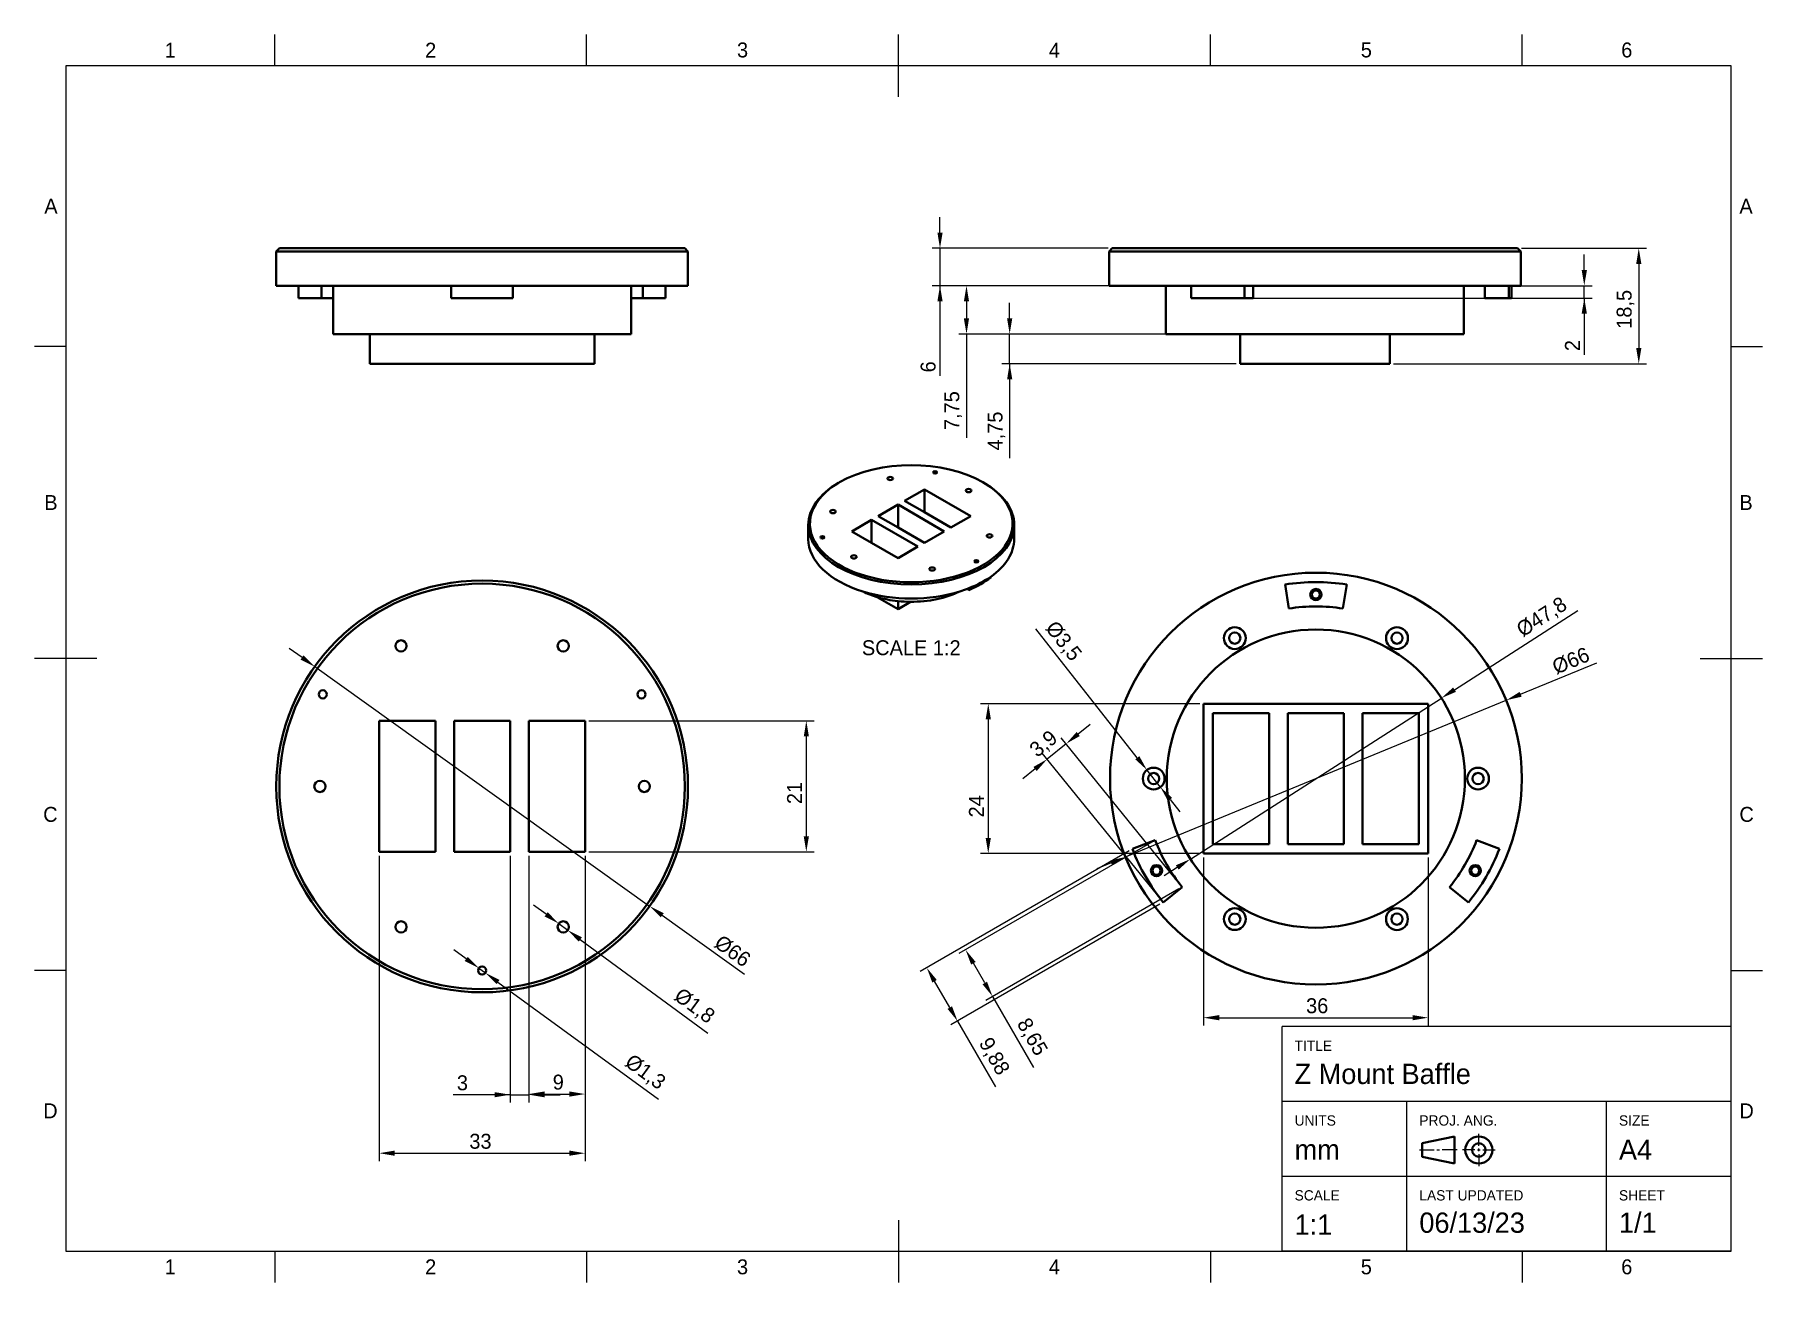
# Model space of a CAD drawing. Header units: millimetres. Extents: x 15 to 292, y 5 to 205.
import ezdxf

# ---------------------------------------------------------------- set-up
doc = ezdxf.new("R2010")
doc.units = ezdxf.units.MM
for name, color, linetype in [('Annotations', 7, 'Continuous'), ('Border', 7, 'Continuous'), ('Geometries', 7, 'Continuous')]:
    doc.layers.add(name, color=color, linetype=linetype)
doc.styles.add('Shapr0', font='txt', dxfattribs={"height": 2.3925})
doc.styles.add('Shapr1', font='txt', dxfattribs={"height": 2.3925})
doc.styles.add('Shapr10', font='txt', dxfattribs={"height": 4.785})
doc.styles.add('Shapr11', font='txt', dxfattribs={"height": 2.3925})
doc.styles.add('Shapr8', font='txt', dxfattribs={"height": 2.3925})
doc.styles.add('Shapr9', font='txt', dxfattribs={"height": 2.3925})
doc.dimstyles.new('ISO-25', dxfattribs={"dimtxt": 2.5, "dimasz": 2.5, "dimexe": 1.25, "dimexo": 0.625, "dimtad": 1, "dimtxsty": 'Standard', "dimcen": 2.5, "dimadec": 0, "dimazin": 0, "dimtfac": 1, "dimtmove": 0, "dimatfit": 3, "dimfxl": 1, "dimarcsym": 0})

# ---------------------------------------------------------------- blocks, each defined once
blk = doc.blocks.new('*D2')
at = {"layer": 'Annotations', "color": 0, "linetype": 'Continuous', "lineweight": 15}
for p, q in [((171.32, 159.5), (171.32, 162)), ((207.62, 157), (170.07, 157)), ((171.32, 152.25), (171.32, 157)), ((207.62, 152.25), (170.07, 152.25)), ((171.32, 152.25), (171.32, 137.12)), ((171.32, 149.75), (171.32, 147.25))]:
    blk.add_line(p, q, dxfattribs=at)
at = {"layer": 'Annotations', "color": 0}
for points in [[(170.91, 159.5), (171.74, 159.5), (171.32, 157)], [(171.74, 149.75), (170.91, 149.75), (171.32, 152.25)]]:
    blk.add_solid(points, dxfattribs=at)
at = {"layer": 'Defpoints', "color": 0}
for p in [(171.32, 157), (208.25, 157), (208.25, 152.25)]:
    blk.add_point(p, dxfattribs=at)
at = {"layer": 'Annotations', "color": 0, "lineweight": 15, "insert": (169.2, 141.46), "char_height": 2.393, "attachment_point": 5, "rotation": 90, "style": 'Shapr8'}
blk.add_mtext('\\A1;4,75', dxfattribs=at)
blk = doc.blocks.new('*D3')
at = {"layer": 'Annotations', "color": 0, "linetype": 'Continuous', "lineweight": 15}
for p, q in [((195.72, 164.75), (163.15, 164.75)), ((164.4, 162.25), (164.4, 159.5)), ((195.72, 157), (163.15, 157)), ((164.4, 157), (164.4, 140.39))]:
    blk.add_line(p, q, dxfattribs=at)
at = {"layer": 'Annotations', "color": 0}
for points in [[(164.81, 162.25), (163.98, 162.25), (164.4, 164.75)], [(163.98, 159.5), (164.81, 159.5), (164.4, 157)]]:
    blk.add_solid(points, dxfattribs=at)
at = {"layer": 'Defpoints', "color": 0}
for p in [(196.35, 164.75), (164.4, 157), (196.35, 157)]:
    blk.add_point(p, dxfattribs=at)
at = {"layer": 'Annotations', "color": 0, "lineweight": 15, "insert": (162.27, 144.73), "char_height": 2.393, "attachment_point": 5, "rotation": 90, "style": 'Shapr8'}
blk.add_mtext('\\A1;7,75', dxfattribs=at)
blk = doc.blocks.new('*D4')
at = {"layer": 'Annotations', "color": 0, "linetype": 'Continuous', "lineweight": 15}
for p, q in [((160.15, 173.25), (160.15, 175.75)), ((187.12, 170.75), (158.9, 170.75)), ((160.15, 170.75), (160.15, 164.75)), ((186.62, 164.75), (158.9, 164.75)), ((160.15, 164.75), (160.15, 150.3)), ((160.15, 162.25), (160.15, 159.75))]:
    blk.add_line(p, q, dxfattribs=at)
at = {"layer": 'Annotations', "color": 0}
for points in [[(159.74, 173.25), (160.57, 173.25), (160.15, 170.75)], [(160.57, 162.25), (159.74, 162.25), (160.15, 164.75)]]:
    blk.add_solid(points, dxfattribs=at)
at = {"layer": 'Defpoints', "color": 0}
for p in [(187.75, 170.75), (160.15, 164.75), (187.25, 164.75)]:
    blk.add_point(p, dxfattribs=at)
at = {"layer": 'Annotations', "color": 0, "lineweight": 15, "insert": (158.26, 151.74), "char_height": 2.393, "attachment_point": 5, "rotation": 90, "style": 'Shapr8'}
blk.add_mtext('\\A1;6', dxfattribs=at)
blk = doc.blocks.new('*D5')
at = {"layer": 'Annotations', "color": 0, "linetype": 'Continuous', "lineweight": 15}
for p, q in [((253.38, 170.75), (273.42, 170.75)), ((272.17, 168.25), (272.17, 154.75)), ((232.88, 152.25), (273.42, 152.25))]:
    blk.add_line(p, q, dxfattribs=at)
at = {"layer": 'Annotations', "color": 0}
for points in [[(272.59, 168.25), (271.76, 168.25), (272.17, 170.75)], [(271.76, 154.75), (272.59, 154.75), (272.17, 152.25)]]:
    blk.add_solid(points, dxfattribs=at)
at = {"layer": 'Defpoints', "color": 0}
for p in [(252.75, 170.75), (232.25, 152.25), (272.17, 152.25)]:
    blk.add_point(p, dxfattribs=at)
at = {"layer": 'Annotations', "color": 0, "lineweight": 15, "insert": (270.05, 160.96), "char_height": 2.393, "attachment_point": 5, "rotation": 90, "style": 'Shapr8'}
blk.add_mtext('\\A1;18,5', dxfattribs=at)
blk = doc.blocks.new('*D6')
at = {"layer": 'Annotations', "color": 0, "linetype": 'Continuous', "lineweight": 15}
for p, q in [((263.44, 167.25), (263.44, 169.75)), ((201.04, 164.75), (264.69, 164.75)), ((263.44, 162.75), (263.44, 164.75)), ((201.04, 162.75), (264.69, 162.75)), ((263.44, 162.75), (263.44, 153.65)), ((263.44, 160.25), (263.44, 157.75))]:
    blk.add_line(p, q, dxfattribs=at)
at = {"layer": 'Annotations', "color": 0}
for points in [[(263.02, 167.25), (263.86, 167.25), (263.44, 164.75)], [(263.86, 160.25), (263.02, 160.25), (263.44, 162.75)]]:
    blk.add_solid(points, dxfattribs=at)
at = {"layer": 'Defpoints', "color": 0}
for p in [(200.42, 164.75), (263.44, 164.75), (200.42, 162.75)]:
    blk.add_point(p, dxfattribs=at)
at = {"layer": 'Annotations', "color": 0, "lineweight": 15, "insert": (261.54, 155.15), "char_height": 2.393, "attachment_point": 5, "rotation": 90, "style": 'Shapr8'}
blk.add_mtext('\\A1;2', dxfattribs=at)
blk = doc.blocks.new('*D7')
at = {"layer": 'Annotations', "color": 0, "linetype": 'Continuous', "lineweight": 15}
for p, q in [((94.25, 73.38), (94.25, 33.94)), ((103.25, 73.38), (103.25, 33.94)), ((96.75, 35.19), (100.75, 35.19))]:
    blk.add_line(p, q, dxfattribs=at)
at = {"layer": 'Annotations', "color": 0}
for points in [[(96.75, 35.61), (96.75, 34.78), (94.25, 35.19)], [(100.75, 34.78), (100.75, 35.61), (103.25, 35.19)]]:
    blk.add_solid(points, dxfattribs=at)
at = {"layer": 'Defpoints', "color": 0}
for p in [(94.25, 74), (103.25, 74), (103.25, 35.19)]:
    blk.add_point(p, dxfattribs=at)
at = {"layer": 'Annotations', "color": 0, "lineweight": 15, "insert": (98.96, 37.09), "char_height": 2.393, "attachment_point": 5, "style": 'Shapr9'}
blk.add_mtext('\\A1;9', dxfattribs=at)
blk = doc.blocks.new('*D8')
at = {"layer": 'Annotations', "color": 0, "linetype": 'Continuous', "lineweight": 15}
for p, q in [((103.88, 95), (139.97, 95)), ((138.72, 92.5), (138.72, 76.5)), ((103.88, 74), (139.97, 74))]:
    blk.add_line(p, q, dxfattribs=at)
at = {"layer": 'Annotations', "color": 0}
for points in [[(139.14, 92.5), (138.31, 92.5), (138.72, 95)], [(138.31, 76.5), (139.14, 76.5), (138.72, 74)]]:
    blk.add_solid(points, dxfattribs=at)
at = {"layer": 'Defpoints', "color": 0}
for p in [(103.25, 95), (103.25, 74), (138.72, 74)]:
    blk.add_point(p, dxfattribs=at)
at = {"layer": 'Annotations', "color": 0, "lineweight": 15, "insert": (136.83, 83.44), "char_height": 2.393, "attachment_point": 5, "rotation": 90, "style": 'Shapr9'}
blk.add_mtext('\\A1;21', dxfattribs=at)
blk = doc.blocks.new('*D9')
at = {"layer": 'Annotations', "color": 0, "linetype": 'Continuous', "lineweight": 15}
for p, q in [((91.25, 73.38), (91.25, 33.84)), ((94.25, 73.38), (94.25, 33.84)), ((91.25, 35.09), (82.09, 35.09)), ((88.75, 35.09), (86.25, 35.09)), ((91.25, 35.09), (94.25, 35.09)), ((96.75, 35.09), (99.25, 35.09))]:
    blk.add_line(p, q, dxfattribs=at)
at = {"layer": 'Annotations', "color": 0}
for points in [[(88.75, 34.67), (88.75, 35.5), (91.25, 35.09)], [(96.75, 35.5), (96.75, 34.67), (94.25, 35.09)]]:
    blk.add_solid(points, dxfattribs=at)
at = {"layer": 'Defpoints', "color": 0}
for p in [(91.25, 74), (94.25, 74), (94.25, 35.09)]:
    blk.add_point(p, dxfattribs=at)
at = {"layer": 'Annotations', "color": 0, "lineweight": 15, "insert": (83.59, 36.98), "char_height": 2.393, "attachment_point": 5, "style": 'Shapr9'}
blk.add_mtext('\\A1;3', dxfattribs=at)
blk = doc.blocks.new('*D10')
at = {"layer": 'Annotations', "color": 0, "linetype": 'Continuous', "lineweight": 15}
for p, q in [((70.25, 73.38), (70.25, 24.46)), ((103.25, 73.38), (103.25, 24.46)), ((72.75, 25.71), (100.75, 25.71))]:
    blk.add_line(p, q, dxfattribs=at)
at = {"layer": 'Annotations', "color": 0}
for points in [[(72.75, 26.13), (72.75, 25.3), (70.25, 25.71)], [(100.75, 25.3), (100.75, 26.13), (103.25, 25.71)]]:
    blk.add_solid(points, dxfattribs=at)
at = {"layer": 'Defpoints', "color": 0}
for p in [(70.25, 74), (103.25, 74), (103.25, 25.71)]:
    blk.add_point(p, dxfattribs=at)
at = {"layer": 'Annotations', "color": 0, "lineweight": 15, "insert": (86.48, 27.61), "char_height": 2.393, "attachment_point": 5, "style": 'Shapr9'}
blk.add_mtext('\\A1;33', dxfattribs=at)
blk = doc.blocks.new('*D11')
at = {"layer": 'Annotations', "color": 0, "linetype": 'Continuous', "lineweight": 15}
for p, q in [((97.01, 64), (95, 65.48)), ((99.03, 62.52), (100.48, 61.45)), ((102.49, 59.97), (122.92, 44.96))]:
    blk.add_line(p, q, dxfattribs=at)
at = {"layer": 'Annotations', "color": 0}
for points in [[(96.76, 63.66), (97.26, 64.33), (99.03, 62.52)], [(102.74, 60.31), (102.24, 59.63), (100.48, 61.45)]]:
    blk.add_solid(points, dxfattribs=at)
at = {"layer": 'Defpoints', "color": 0}
for p in [(99.03, 62.52), (100.48, 61.45)]:
    blk.add_point(p, dxfattribs=at)
at = {"layer": 'Annotations', "color": 0, "lineweight": 15, "insert": (120.72, 49.21), "char_height": 2.393, "attachment_point": 5, "rotation": 323.7012, "style": 'Shapr9'}
blk.add_mtext('\\A1;%%c1,8', dxfattribs=at)
blk = doc.blocks.new('*D12')
at = {"layer": 'Annotations', "color": 0, "linetype": 'Continuous', "lineweight": 15}
for p, q in [((84.21, 56.86), (82.19, 58.33)), ((86.22, 55.38), (87.28, 54.62)), ((89.29, 53.14), (115.04, 34.37))]:
    blk.add_line(p, q, dxfattribs=at)
at = {"layer": 'Annotations', "color": 0}
for points in [[(83.96, 56.52), (84.45, 57.19), (86.22, 55.38)], [(89.54, 53.48), (89.05, 52.81), (87.28, 54.62)]]:
    blk.add_solid(points, dxfattribs=at)
at = {"layer": 'Defpoints', "color": 0}
for p in [(86.22, 55.38), (87.28, 54.62)]:
    blk.add_point(p, dxfattribs=at)
at = {"layer": 'Annotations', "color": 0, "lineweight": 15, "insert": (112.83, 38.61), "char_height": 2.393, "attachment_point": 5, "rotation": 323.894, "style": 'Shapr9'}
blk.add_mtext('\\A1;%%c1,3', dxfattribs=at)
blk = doc.blocks.new('*D13')
at = {"layer": 'Annotations', "color": 0, "linetype": 'Continuous', "lineweight": 15}
for p, q in [((57.88, 105.15), (55.84, 106.61)), ((59.91, 103.7), (113.59, 65.3)), ((115.62, 63.85), (128.82, 54.4))]:
    blk.add_line(p, q, dxfattribs=at)
at = {"layer": 'Annotations', "color": 0}
for points in [[(57.63, 104.82), (58.12, 105.49), (59.91, 103.7)], [(115.87, 64.18), (115.38, 63.51), (113.59, 65.3)]]:
    blk.add_solid(points, dxfattribs=at)
at = {"layer": 'Defpoints', "color": 0}
for p in [(59.91, 103.7), (113.59, 65.3)]:
    blk.add_point(p, dxfattribs=at)
at = {"layer": 'Annotations', "color": 0, "lineweight": 15, "insert": (126.9, 58.11), "char_height": 2.393, "attachment_point": 5, "rotation": 324.4209, "style": 'Shapr9'}
blk.add_mtext('\\A1;%%c66', dxfattribs=at)
blk = doc.blocks.new('*D14')
at = {"layer": 'Annotations', "color": 0, "linetype": 'Continuous', "lineweight": 15}
for p, q in [((201.79, 97.75), (166.64, 97.75)), ((167.89, 95.25), (167.89, 76.25)), ((201.79, 73.75), (166.64, 73.75))]:
    blk.add_line(p, q, dxfattribs=at)
at = {"layer": 'Annotations', "color": 0}
for points in [[(168.31, 95.25), (167.47, 95.25), (167.89, 97.75)], [(167.47, 76.25), (168.31, 76.25), (167.89, 73.75)]]:
    blk.add_solid(points, dxfattribs=at)
at = {"layer": 'Defpoints', "color": 0}
for p in [(202.41, 97.75), (167.89, 73.75), (202.41, 73.75)]:
    blk.add_point(p, dxfattribs=at)
at = {"layer": 'Annotations', "color": 0, "lineweight": 15, "insert": (165.99, 81.31), "char_height": 2.393, "attachment_point": 5, "rotation": 90, "style": 'Shapr11'}
blk.add_mtext('\\A1;24', dxfattribs=at)
blk = doc.blocks.new('*D15')
at = {"layer": 'Annotations', "color": 0, "linetype": 'Continuous', "lineweight": 15}
for p, q in [((202.41, 73.13), (202.41, 46.18)), ((238.41, 73.13), (238.41, 46.18)), ((204.91, 47.43), (235.91, 47.43))]:
    blk.add_line(p, q, dxfattribs=at)
at = {"layer": 'Annotations', "color": 0}
for points in [[(204.91, 47.85), (204.91, 47.01), (202.41, 47.43)], [(235.91, 47.01), (235.91, 47.85), (238.41, 47.43)]]:
    blk.add_solid(points, dxfattribs=at)
at = {"layer": 'Defpoints', "color": 0}
for p in [(202.41, 73.75), (238.41, 73.75), (238.41, 47.43)]:
    blk.add_point(p, dxfattribs=at)
at = {"layer": 'Annotations', "color": 0, "lineweight": 15, "insert": (220.62, 49.33), "char_height": 2.393, "attachment_point": 5, "style": 'Shapr11'}
blk.add_mtext('\\A1;36', dxfattribs=at)
blk = doc.blocks.new('*D16')
at = {"layer": 'Annotations', "color": 0, "linetype": 'Continuous', "lineweight": 15}
for p, q in [((190.46, 74.16), (156.95, 54.81)), ((195.4, 65.61), (161.88, 46.26)), ((161.72, 49.05), (159.28, 53.27)), ((162.97, 46.88), (169.05, 36.35))]:
    blk.add_line(p, q, dxfattribs=at)
at = {"layer": 'Annotations', "color": 0}
for points in [[(159.64, 53.48), (158.92, 53.06), (158.03, 55.44)], [(161.36, 48.84), (162.08, 49.26), (162.97, 46.88)]]:
    blk.add_solid(points, dxfattribs=at)
at = {"layer": 'Defpoints', "color": 0}
for p in [(191, 74.47), (195.94, 65.92), (158.03, 55.44)]:
    blk.add_point(p, dxfattribs=at)
at = {"layer": 'Annotations', "color": 0, "lineweight": 15, "insert": (168.72, 41.17), "char_height": 2.393, "attachment_point": 5, "rotation": 300, "style": 'Shapr11'}
blk.add_mtext('\\A1;9,88', dxfattribs=at)
blk = doc.blocks.new('*D17')
at = {"layer": 'Annotations', "color": 0, "linetype": 'Continuous', "lineweight": 15}
for p, q in [((194.1, 75.56), (163.17, 57.7)), ((198.43, 68.06), (167.5, 50.21)), ((167.33, 53), (165.5, 56.16)), ((168.58, 50.83), (175.15, 39.45))]:
    blk.add_line(p, q, dxfattribs=at)
at = {"layer": 'Annotations', "color": 0}
for points in [[(165.86, 56.37), (165.14, 55.95), (164.25, 58.32)], [(166.97, 52.79), (167.69, 53.2), (168.58, 50.83)]]:
    blk.add_solid(points, dxfattribs=at)
at = {"layer": 'Defpoints', "color": 0}
for p in [(194.64, 75.87), (198.97, 68.37), (164.25, 58.32)]:
    blk.add_point(p, dxfattribs=at)
at = {"layer": 'Annotations', "color": 0, "lineweight": 15, "insert": (174.81, 44.28), "char_height": 2.393, "attachment_point": 5, "rotation": 300, "style": 'Shapr11'}
blk.add_mtext('\\A1;8,65', dxfattribs=at)
blk = doc.blocks.new('*D18')
at = {"layer": 'Annotations', "color": 0, "linetype": 'Continuous', "lineweight": 15}
for p, q in [((182.31, 92.9), (184.25, 94.47)), ((198.57, 68.86), (179.58, 92.3)), ((195.54, 66.41), (176.55, 89.84)), ((180.37, 91.33), (177.34, 88.87)), ((175.4, 87.3), (173.45, 85.72))]:
    blk.add_line(p, q, dxfattribs=at)
at = {"layer": 'Annotations', "color": 0}
for points in [[(182.05, 93.22), (182.57, 92.58), (180.37, 91.33)], [(175.66, 86.97), (175.13, 87.62), (177.34, 88.87)]]:
    blk.add_solid(points, dxfattribs=at)
at = {"layer": 'Defpoints', "color": 0}
for p in [(177.34, 88.87), (198.97, 68.37), (195.94, 65.92)]:
    blk.add_point(p, dxfattribs=at)
at = {"layer": 'Annotations', "color": 0, "lineweight": 15, "insert": (176.85, 91.21), "char_height": 2.393, "attachment_point": 5, "rotation": 39.0192, "style": 'Shapr11'}
blk.add_mtext('\\A1;3,9', dxfattribs=at)
blk = doc.blocks.new('*D19')
at = {"layer": 'Annotations', "color": 0, "linetype": 'Continuous', "lineweight": 15}
for p, q in [((191.78, 89.09), (175.52, 109.77)), ((195.49, 84.38), (193.33, 87.13)), ((197.04, 82.41), (198.58, 80.45))]:
    blk.add_line(p, q, dxfattribs=at)
at = {"layer": 'Annotations', "color": 0}
for points in [[(191.46, 88.84), (192.11, 89.35), (193.33, 87.13)], [(197.37, 82.67), (196.71, 82.15), (195.49, 84.38)]]:
    blk.add_solid(points, dxfattribs=at)
at = {"layer": 'Defpoints', "color": 0}
for p in [(193.33, 87.13), (195.49, 84.38)]:
    blk.add_point(p, dxfattribs=at)
at = {"layer": 'Annotations', "color": 0, "lineweight": 15, "insert": (179.84, 107.71), "char_height": 2.393, "attachment_point": 5, "rotation": 308.1845, "style": 'Shapr11'}
blk.add_mtext('\\A1;%%c3,5', dxfattribs=at)
blk = doc.blocks.new('*D20')
at = {"layer": 'Annotations', "color": 0, "linetype": 'Continuous', "lineweight": 15}
for p, q in [((242.64, 100), (262.42, 112.67)), ((200.29, 72.86), (240.53, 98.65)), ((198.18, 71.51), (196.08, 70.16))]:
    blk.add_line(p, q, dxfattribs=at)
at = {"layer": 'Annotations', "color": 0}
for points in [[(242.41, 100.35), (242.86, 99.65), (240.53, 98.65)], [(198.41, 71.16), (197.96, 71.86), (200.29, 72.86)]]:
    blk.add_solid(points, dxfattribs=at)
at = {"layer": 'Defpoints', "color": 0}
for p in [(240.53, 98.65), (200.29, 72.86)]:
    blk.add_point(p, dxfattribs=at)
at = {"layer": 'Annotations', "color": 0, "lineweight": 15, "insert": (256.7, 111.53), "char_height": 2.3925, "attachment_point": 5, "rotation": 32.6555, "style": 'Shapr11'}
blk.add_mtext('\\A1;%%c47,8', dxfattribs=at)
blk = doc.blocks.new('*D21')
at = {"layer": 'Annotations', "color": 0, "linetype": 'Continuous', "lineweight": 15}
for p, q in [((253.24, 99.26), (265.45, 104.29)), ((189.89, 73.19), (250.93, 98.31)), ((187.58, 72.24), (185.27, 71.29))]:
    blk.add_line(p, q, dxfattribs=at)
at = {"layer": 'Annotations', "color": 0}
for points in [[(253.08, 99.65), (253.4, 98.88), (250.93, 98.31)], [(187.74, 71.85), (187.42, 72.62), (189.89, 73.19)]]:
    blk.add_solid(points, dxfattribs=at)
at = {"layer": 'Defpoints', "color": 0}
for p in [(250.93, 98.31), (189.89, 73.19)]:
    blk.add_point(p, dxfattribs=at)
at = {"layer": 'Annotations', "color": 0, "lineweight": 15, "insert": (261.29, 104.63), "char_height": 2.393, "attachment_point": 5, "rotation": 22.3732, "style": 'Shapr11'}
blk.add_mtext('\\A1;%%c66', dxfattribs=at)
blk = doc.blocks.new('*U22')
at = {"layer": 'Border', "linetype": 'Continuous', "lineweight": 15}
for p, q in [((287, 46), (215, 46)), ((215, 10), (215, 46)), ((287, 10), (287, 46)), ((287, 34), (215, 34)), ((235, 10), (235, 34)), ((267, 10), (267, 34)), ((246.53, 26.88), (246.53, 28.83)), ((237, 26.23), (239.38, 26.23)), ((239.82, 26.23), (240.25, 26.23)), ((243.07, 26.23), (240.68, 26.23)), ((245.88, 26.23), (243.93, 26.23)), ((246.32, 26.23), (246.75, 26.23)), ((246.53, 26.02), (246.53, 26.45)), ((246.53, 25.58), (246.53, 23.63)), ((247.18, 26.23), (249.13, 26.23)), ((287, 22), (215, 22)), ((287, 10), (215, 10))]:
    blk.add_line(p, q, dxfattribs=at)
at = {"layer": 'Border', "linetype": 'Continuous', "lineweight": 40}
for p, q in [((237.43, 27.32), (242.63, 28.4)), ((242.63, 28.4), (242.63, 24.07)), ((237.43, 27.32), (237.43, 25.15)), ((237.43, 25.15), (242.63, 24.07))]:
    blk.add_line(p, q, dxfattribs=at)
for radius in [2.17, 1.08]:
    blk.add_circle((246.53, 26.23), radius, dxfattribs=at)

msp = doc.modelspace()

# ---------------------------------------------------------------- linework, layer by layer
at = {"layer": 'Border', "linetype": 'Continuous', "lineweight": 15}
for p, q in [((53.5, 200), (53.5, 205)), ((103.5, 200), (103.5, 205)), ((153.5, 195), (153.5, 205)), ((203.5, 200), (203.5, 205)), ((253.5, 200), (253.5, 205)), ((287, 200), (20, 200)), ((20, 200), (20, 10)), ((287, 10), (287, 200)), ((20, 155), (15, 155)), ((287, 155), (292, 155)), ((25, 105), (15, 105)), ((282, 105), (292, 105)), ((20, 55), (15, 55)), ((287, 55), (292, 55)), ((153.5, 15), (153.5, 5)), ((20, 10), (287, 10)), ((53.5, 10), (53.5, 5)), ((103.5, 10), (103.5, 5)), ((203.5, 10), (203.5, 5)), ((253.5, 10), (253.5, 5))]:
    msp.add_line(p, q, dxfattribs=at)
at = {"layer": 'Geometries', "linetype": 'Continuous', "lineweight": 40}
for p, q in [((53.75, 170.25), (54.25, 170.75)), ((53.75, 170.25), (53.75, 164.75)), ((119.75, 170.25), (53.75, 170.25)), ((54.25, 170.75), (119.25, 170.75)), ((119.75, 170.25), (119.25, 170.75)), ((119.75, 170.25), (119.75, 164.75)), ((187.25, 170.25), (187.75, 170.75)), ((187.25, 170.25), (187.25, 164.75)), ((253.25, 170.25), (187.25, 170.25)), ((187.75, 170.75), (252.75, 170.75)), ((253.25, 170.25), (252.75, 170.75)), ((253.25, 170.25), (253.25, 164.75)), ((53.75, 164.75), (57.338, 164.75)), ((57.338, 162.75), (57.338, 164.75)), ((57.338, 164.75), (60.98, 164.75)), ((60.98, 162.75), (60.98, 164.75)), ((60.98, 164.75), (62.85, 164.75)), ((62.85, 164.75), (62.85, 162.75)), ((62.85, 164.75), (81.812, 164.75)), ((81.812, 162.75), (81.812, 164.75)), ((81.812, 164.75), (91.688, 164.75)), ((91.688, 162.75), (91.688, 164.75)), ((91.688, 164.75), (110.65, 164.75)), ((110.65, 162.75), (110.65, 164.75)), ((110.65, 164.75), (112.52, 164.75)), ((112.52, 162.75), (112.52, 164.75)), ((112.52, 164.75), (116.162, 164.75)), ((116.162, 162.75), (116.162, 164.75)), ((116.162, 164.75), (119.75, 164.75)), ((187.25, 164.75), (196.35, 164.75)), ((196.35, 164.75), (196.35, 157)), ((196.35, 164.75), (200.418, 164.75)), ((200.418, 162.75), (200.418, 164.75)), ((200.418, 164.75), (208.971, 164.75)), ((208.971, 162.75), (208.971, 164.75)), ((208.971, 164.75), (210.368, 164.75)), ((210.368, 162.75), (210.368, 164.75)), ((210.368, 164.75), (244.15, 164.75)), ((244.15, 164.75), (244.15, 157)), ((244.15, 164.75), (247.509, 164.75)), ((247.509, 162.75), (247.509, 164.75)), ((247.509, 164.75), (251.361, 164.75)), ((251.361, 162.75), (251.361, 164.75)), ((251.361, 164.75), (251.75, 164.75)), ((251.75, 162.75), (251.75, 164.75)), ((251.75, 164.75), (253.25, 164.75)), ((57.338, 162.75), (60.98, 162.75)), ((60.98, 162.75), (62.85, 162.75)), ((62.85, 162.75), (62.85, 157)), ((91.688, 162.75), (81.812, 162.75)), ((110.65, 162.75), (110.65, 157)), ((110.65, 162.75), (112.52, 162.75)), ((112.52, 162.75), (116.162, 162.75)), ((208.971, 162.75), (200.418, 162.75)), ((208.971, 162.75), (210.368, 162.75)), ((247.509, 162.75), (251.361, 162.75)), ((251.75, 162.75), (251.361, 162.75)), ((68.75, 157), (62.85, 157)), ((104.75, 157), (68.75, 157)), ((68.75, 152.25), (68.75, 157)), ((104.75, 152.25), (104.75, 157)), ((110.65, 157), (104.75, 157)), ((208.25, 157), (196.35, 157)), ((208.25, 152.25), (208.25, 157)), ((232.25, 157), (208.25, 157)), ((232.25, 152.25), (232.25, 157)), ((244.15, 157), (232.25, 157)), ((104.75, 152.25), (68.75, 152.25)), ((232.25, 152.25), (208.25, 152.25)), ((143.877, 133.133), (144.053, 133.235)), ((167.211, 133.133), (167.034, 133.235)), ((154.483, 130.275), (157.665, 132.112)), ((154.483, 130.275), (157.665, 128.438)), ((157.665, 128.438), (157.665, 132.112)), ((157.665, 132.112), (165.09, 127.826)), ((150.241, 127.826), (153.423, 129.663)), ((153.423, 125.989), (150.241, 127.826)), ((153.423, 129.663), (160.847, 125.376)), ((153.423, 125.989), (153.423, 129.663)), ((157.665, 128.438), (161.908, 125.989)), ((161.908, 125.989), (165.09, 127.826)), ((139.044, 126.397), (139.044, 124.151)), ((149.18, 127.213), (145.998, 125.376)), ((145.998, 125.376), (149.18, 123.539)), ((149.18, 123.539), (149.18, 127.213)), ((149.18, 127.213), (156.605, 122.927)), ((157.665, 123.539), (153.423, 125.989)), ((157.665, 123.539), (160.847, 125.376)), ((172.044, 126.397), (172.044, 124.151)), ((149.18, 123.539), (153.423, 121.09)), ((156.605, 122.927), (153.423, 121.09)), ((168.289, 117.992), (168.289, 118.101)), ((216.084, 113.01), (215.473, 116.862)), ((225.349, 116.862), (224.738, 113.01)), ((153.423, 112.925), (150.09, 114.849)), ((153.423, 112.925), (153.423, 114.198)), ((155.438, 114.088), (153.423, 112.925)), ((164.553, 116.171), (164.797, 115.976)), ((164.797, 115.976), (164.797, 116.264)), ((238.411, 97.751), (202.411, 97.751)), ((202.411, 97.751), (202.411, 73.751)), ((238.411, 73.751), (238.411, 97.751)), ((79.25, 95), (70.25, 95)), ((70.25, 95), (70.25, 74)), ((79.25, 95), (79.25, 74)), ((82.25, 74), (82.25, 95)), ((82.25, 95), (91.25, 95)), ((91.25, 95), (91.25, 74)), ((94.25, 95), (103.25, 95)), ((94.25, 95), (94.25, 74)), ((103.25, 95), (103.25, 74)), ((212.911, 96.251), (203.911, 96.251)), ((203.911, 75.251), (203.911, 96.251)), ((212.911, 75.251), (212.911, 96.251)), ((215.911, 96.251), (224.911, 96.251)), ((215.911, 96.251), (215.911, 75.251)), ((224.911, 75.251), (224.911, 96.251)), ((227.911, 96.251), (236.911, 96.251)), ((227.911, 75.251), (227.911, 96.251)), ((236.911, 75.251), (236.911, 96.251)), ((190.999, 74.473), (194.641, 75.869)), ((212.911, 75.251), (203.911, 75.251)), ((215.911, 75.251), (224.911, 75.251)), ((227.911, 75.251), (236.911, 75.251)), ((246.181, 75.869), (249.822, 74.473)), ((79.25, 74), (70.25, 74)), ((82.25, 74), (91.25, 74)), ((94.25, 74), (103.25, 74)), ((202.411, 73.751), (238.411, 73.751)), ((198.967, 68.375), (195.937, 65.919)), ((244.884, 65.919), (241.854, 68.375))]:
    msp.add_line(p, q, dxfattribs=at)
for centre, radius in [((86.75, 84.5), 33), ((86.75, 84.5), 32.5), ((220.411, 85.751), 33), ((220.411, 115.251), 0.9), ((220.411, 115.251), 0.65), ((220.411, 85.751), 23.9), ((207.412, 108.269), 1.75), ((207.412, 108.269), 0.9), ((233.412, 108.268), 1.75), ((233.412, 108.268), 0.9), ((73.749, 107.015), 0.9), ((99.749, 107.016), 0.9), ((61.202, 99.25), 0.65), ((112.298, 99.25), 0.65), ((194.411, 85.753), 1.75), ((194.411, 85.753), 0.9), ((246.411, 85.751), 1.75), ((246.411, 85.751), 0.9), ((60.75, 84.498), 0.9), ((112.75, 84.5), 0.9), ((194.863, 71.001), 0.9), ((194.863, 71.001), 0.65), ((245.959, 71.001), 0.9), ((245.959, 71.001), 0.65), ((207.41, 63.236), 1.75), ((207.41, 63.236), 0.9), ((233.41, 63.235), 1.75), ((233.41, 63.235), 0.9), ((73.751, 61.982), 0.9), ((99.751, 61.983), 0.9), ((86.75, 55), 0.65)]:
    msp.add_circle(centre, radius, dxfattribs=at)
for radius, start, end in [(31.5, 80.98075, 99.01925), (27.6, 80.98075, 99.01925), (27.6, 200.98075, 219.01925), (27.6, 320.98075, 339.01925), (31.5, 200.98075, 219.01925), (31.5, 320.98075, 339.01925)]:
    msp.add_arc((220.411, 85.751), radius, start, end, dxfattribs=at)
for centre, major_axis, start_param, end_param in [((155.544, 126.601), (-16.25, 0), 3.9269908, 5.4977871), ((155.544, 126.601), (-16.25, 0), 5.4977871, 10.2101761), ((155.544, 126.397), (16.5, 0), 2.3561945, 3.1415927), ((155.544, 126.397), (16.5, 0), 0, 0.7853982), ((155.544, 126.397), (16.5, 0), 3.1415927, 6.2831853), ((155.544, 124.151), (-16.5, 0), 0, 1.0798034), ((155.544, 124.151), (-16.5, 0), 2.4534578, 3.1415927), ((155.544, 124.151), (-16.5, 0), 2.1661581, 2.4534578), ((155.544, 123.335), (15.75, 0), 5.3403716, 5.6552027), ((155.544, 124.151), (-16.5, 0), 1.0798034, 2.0617892), ((155.544, 120.987), (11.95, 0), 4.0034517, 4.2384649), ((155.544, 120.987), (11.95, 0), 4.2384649, 4.5339268), ((155.544, 120.987), (11.95, 0), 4.5339268, 4.7035608), ((155.544, 120.987), (11.95, 0), 4.7035608, 5.4213262), ((155.544, 124.151), (-16.5, 0), 2.0617892, 2.1484019), ((155.544, 124.151), (-16.5, 0), 2.1484019, 2.1661581)]:
    msp.add_ellipse(centre, major_axis=major_axis, ratio=0.5773503, start_param=start_param, end_param=end_param, dxfattribs=at)
for centre, major_axis in [((152.179, 133.85), (0.45, 0)), ((159.362, 134.827), (-0.325, 0)), ((164.736, 131.908), (0.45, 0)), ((142.987, 128.543), (0.45, 0)), ((168.101, 124.658), (0.45, 0)), ((141.297, 124.397), (-0.325, 0)), ((146.352, 121.293), (0.45, 0)), ((158.909, 119.351), (0.45, 0)), ((165.974, 120.579), (-0.325, 0))]:
    msp.add_ellipse(centre, major_axis=major_axis, ratio=0.5773503, dxfattribs=at)

# ---------------------------------------------------------------- block references
msp.add_blockref('*U22', (0, 0))

# ---------------------------------------------------------------- texts
at = {"layer": 'Annotations', "linetype": 'Continuous', "lineweight": 40, "insert": (155.544, 107.925), "char_height": 2.3925, "width": 1000, "attachment_point": 2, "style": 'Shapr10'}
msp.add_mtext('SCALE 1:2', dxfattribs=at)
at = {"layer": 'Border', "linetype": 'Continuous', "lineweight": 15, "char_height": 2.393, "width": 2.3925, "style": 'Shapr0'}
for s, insert, attachment_point in [('1', (36.75, 201.304), 8), ('2', (78.5, 201.304), 8), ('3', (128.5, 201.304), 8), ('4', (178.5, 201.304), 8), ('5', (228.5, 201.304), 8), ('6', (270.25, 201.304), 8), ('A', (18.696, 177.5), 6), ('A', (288.304, 177.5), 4), ('B', (18.696, 130), 6), ('B', (288.304, 130), 4), ('C', (18.696, 80), 6), ('C', (288.304, 80), 4), ('D', (18.696, 32.5), 6), ('D', (288.304, 32.5), 4), ('1', (36.75, 8.696), 2), ('2', (78.5, 8.696), 2), ('3', (128.5, 8.696), 2), ('4', (178.5, 8.696), 2), ('5', (228.5, 8.696), 2), ('6', (270.25, 8.696), 2)]:
    msp.add_mtext(s, dxfattribs=dict(at, insert=insert, attachment_point=attachment_point))
at = {"layer": 'Border', "linetype": 'Continuous', "lineweight": 15, "attachment_point": 1, "style": 'Shapr1'}
for s, insert, char_height in [('TITLE', (217, 43.75), 1.65), ('Z Mount Baffle', (217, 40.052), 3.25), ('UNITS', (217, 31.783), 1.65), ('PROJ. ANG.', (237, 31.783), 1.65), ('SIZE', (269, 31.783), 1.65), ('A4', (269, 27.9), 3.25), ('mm', (217, 27.9), 3.25), ('SCALE', (217, 19.783), 1.65), ('LAST UPDATED', (237, 19.783), 1.65), ('SHEET', (269, 19.783), 1.65), ('1:1', (217, 15.9), 3.25), ('06/13/23', (237, 16.204), 3.25), ('1/1', (269, 16.204), 3.25)]:
    msp.add_mtext(s, dxfattribs=dict(at, insert=insert, char_height=char_height))

# ---------------------------------------------------------------- dimensions: what is measured, and where the dimension line sits
at = {"layer": 'Annotations', "linetype": 'Continuous', "lineweight": 15}
for base, p1, p2, angle, override, picture, middle, dimtype in [((160.152, 164.75), (187.75, 170.75), (187.25, 164.75), 90, {"dimscale": 1, "dimgap": 0.7, "dimdec": 2, "dimlfac": 1, "dimrnd": 0.01, "dimzin": 8, "dimdsep": 44, "dimtxsty": 'Shapr8', "dimse1": 0, "dimse2": 0, "dimadec": 2, "dimtol": 0, "dimlim": 0, "dimtp": 0, "dimtm": 0, "dimtfac": 0.6, "dimtdec": 8, "dimfrac": 2, "dimtolj": 1, "dimlwd": 15, "dimlwe": 15}, '*D4', (160.152, 151.741), 160), ((263.441, 164.75), (200.418, 162.75), (200.418, 164.75), 90, {"dimscale": 1, "dimgap": 0.7, "dimdec": 2, "dimlfac": 1, "dimrnd": 0.01, "dimzin": 8, "dimdsep": 44, "dimtxsty": 'Shapr8', "dimse1": 0, "dimse2": 0, "dimadec": 2, "dimtol": 0, "dimlim": 0, "dimtp": 0, "dimtm": 0, "dimtfac": 0.6, "dimtdec": 8, "dimfrac": 2, "dimtolj": 1, "dimlwd": 15, "dimlwe": 15}, '*D6', (263.441, 155.146), 160), ((272.172, 152.25), (252.75, 170.75), (232.25, 152.25), 90, {"dimscale": 1, "dimgap": 0.7, "dimdec": 2, "dimlfac": 1, "dimrnd": 0.01, "dimzin": 8, "dimdsep": 44, "dimtxsty": 'Shapr8', "dimse1": 0, "dimse2": 0, "dimadec": 2, "dimtol": 0, "dimlim": 0, "dimtp": 0, "dimtm": 0, "dimtfac": 0.6, "dimtdec": 8, "dimfrac": 2, "dimtolj": 1, "dimlwd": 15, "dimlwe": 15}, '*D5', (272.172, 160.961), 160), ((164.395, 157), (196.35, 164.75), (196.35, 157), 90, {"dimscale": 1, "dimgap": 0.7, "dimdec": 2, "dimlfac": 1, "dimrnd": 0.01, "dimzin": 8, "dimdsep": 44, "dimtxsty": 'Shapr8', "dimse1": 0, "dimse2": 0, "dimadec": 2, "dimtol": 0, "dimlim": 0, "dimtp": 0, "dimtm": 0, "dimtfac": 0.6, "dimtdec": 8, "dimfrac": 2, "dimtolj": 1, "dimlwd": 15, "dimlwe": 15}, '*D3', (164.395, 144.733), 160), ((171.323, 157), (208.25, 152.25), (208.25, 157), 90, {"dimscale": 1, "dimgap": 0.7, "dimdec": 2, "dimlfac": 1, "dimrnd": 0.01, "dimzin": 8, "dimdsep": 44, "dimtxsty": 'Shapr8', "dimse1": 0, "dimse2": 0, "dimadec": 2, "dimtol": 0, "dimlim": 0, "dimtp": 0, "dimtm": 0, "dimtfac": 0.6, "dimtdec": 8, "dimfrac": 2, "dimtolj": 1, "dimlwd": 15, "dimlwe": 15}, '*D2', (171.323, 141.462), 160), ((167.889, 73.751), (202.411, 97.751), (202.411, 73.751), 90, {"dimscale": 1, "dimgap": 0.7, "dimdec": 2, "dimlfac": 1, "dimrnd": 0.01, "dimzin": 8, "dimdsep": 44, "dimtxsty": 'Shapr11', "dimse1": 0, "dimse2": 0, "dimadec": 2, "dimtol": 0, "dimlim": 0, "dimtp": 0, "dimtm": 0, "dimtfac": 0.6, "dimtdec": 8, "dimfrac": 2, "dimtolj": 1, "dimlwd": 15, "dimlwe": 15}, '*D14', (167.889, 81.308), 160), ((138.724, 74), (103.25, 95), (103.25, 74), 90, {"dimscale": 1, "dimgap": 0.7, "dimdec": 2, "dimlfac": 1, "dimrnd": 0.01, "dimzin": 8, "dimdsep": 44, "dimtxsty": 'Shapr9', "dimse1": 0, "dimse2": 0, "dimadec": 2, "dimtol": 0, "dimlim": 0, "dimtp": 0, "dimtm": 0, "dimtfac": 0.6, "dimtdec": 8, "dimfrac": 2, "dimtolj": 1, "dimlwd": 15, "dimlwe": 15}, '*D8', (138.724, 83.444), 160), ((177.338, 88.872), (198.967, 68.375), (195.937, 65.919), 219.01925, {"dimscale": 1, "dimgap": 0.7, "dimdec": 2, "dimlfac": 1, "dimrnd": 0.01, "dimzin": 8, "dimdsep": 44, "dimtxsty": 'Shapr11', "dimadec": 2, "dimtol": 0, "dimlim": 0, "dimtp": 0, "dimtm": 0, "dimtfac": 0.6, "dimtdec": 8, "dimfrac": 2, "dimtolj": 1, "dimlwd": 15, "dimlwe": 15}, '*D18', (178.186, 89.559), 161), ((164.252, 58.324), (198.967, 68.375), (194.641, 75.869), 120, {"dimscale": 1, "dimgap": 0.7, "dimdec": 2, "dimlfac": 1, "dimrnd": 0.01, "dimzin": 8, "dimdsep": 44, "dimtxsty": 'Shapr11', "dimadec": 2, "dimtol": 0, "dimlim": 0, "dimtp": 0, "dimtm": 0, "dimtfac": 0.6, "dimtdec": 8, "dimfrac": 2, "dimtolj": 1, "dimlwd": 15, "dimlwe": 15}, '*D17', (172.975, 43.216), 161), ((158.028, 55.437), (195.937, 65.919), (190.999, 74.473), 120, {"dimscale": 1, "dimgap": 0.7, "dimdec": 2, "dimlfac": 1, "dimrnd": 0.01, "dimzin": 8, "dimdsep": 44, "dimtxsty": 'Shapr11', "dimadec": 2, "dimtol": 0, "dimlim": 0, "dimtp": 0, "dimtm": 0, "dimtfac": 0.6, "dimtdec": 8, "dimfrac": 2, "dimtolj": 1, "dimlwd": 15, "dimlwe": 15}, '*D16', (166.877, 40.111), 161)]:
    dim = msp.add_linear_dim(base=base, p1=p1, p2=p2, angle=angle, dimstyle='ISO-25', override=override, dxfattribs=at)
    dim.commit()
    dim.dimension.update_dxf_attribs({"geometry": picture, "text_midpoint": middle, "dimtype": dimtype})
for p1, p2, override, picture, middle in [((200.289, 72.855), (240.533, 98.647), {"dimscale": 1, "dimgap": 0.7, "dimdec": 2, "dimlfac": 1, "dimrnd": 0.01, "dimzin": 8, "dimdsep": 44, "dimtxsty": 'Shapr11', "dimcen": 2.5, "dimadec": 2, "dimtol": 0, "dimlim": 0, "dimtp": 0, "dimtm": 0, "dimtfac": 0.6, "dimtdec": 8, "dimtofl": 1, "dimfrac": 2, "dimtolj": 1, "dimlwd": 15, "dimlwe": 15}, '*D20', (257.849, 109.745)), ((195.493, 84.377), (193.329, 87.129), {"dimscale": 1, "dimgap": 0.7, "dimdec": 2, "dimlfac": 1, "dimrnd": 0.01, "dimzin": 8, "dimdsep": 44, "dimtxsty": 'Shapr11', "dimcen": 2.5, "dimadec": 2, "dimtol": 0, "dimlim": 0, "dimtp": 0, "dimtm": 0, "dimtfac": 0.6, "dimtdec": 8, "dimtofl": 1, "dimfrac": 2, "dimtolj": 1, "dimlwd": 15, "dimlwe": 15}, '*D19', (178.173, 106.4)), ((59.911, 103.7), (113.589, 65.3), {"dimscale": 1, "dimgap": 0.7, "dimdec": 2, "dimlfac": 1, "dimrnd": 0.01, "dimzin": 8, "dimdsep": 44, "dimtxsty": 'Shapr9', "dimcen": 2.5, "dimadec": 2, "dimtol": 0, "dimlim": 0, "dimtp": 0, "dimtm": 0, "dimtfac": 0.6, "dimtdec": 8, "dimtofl": 1, "dimfrac": 2, "dimtolj": 1, "dimlwd": 15, "dimlwe": 15}, '*D13', (125.797, 56.566)), ((189.895, 73.19), (250.927, 98.312), {"dimscale": 1, "dimgap": 0.7, "dimdec": 2, "dimlfac": 1, "dimrnd": 0.01, "dimzin": 8, "dimdsep": 44, "dimtxsty": 'Shapr11', "dimcen": 2.5, "dimadec": 2, "dimtol": 0, "dimlim": 0, "dimtp": 0, "dimtm": 0, "dimtfac": 0.6, "dimtdec": 8, "dimtofl": 1, "dimfrac": 2, "dimtolj": 1, "dimlwd": 15, "dimlwe": 15}, '*D21', (262.015, 102.877)), ((99.025, 62.516), (100.476, 61.45), {"dimscale": 1, "dimgap": 0.7, "dimdec": 2, "dimlfac": 1, "dimrnd": 0.01, "dimzin": 8, "dimdsep": 44, "dimtxsty": 'Shapr9', "dimcen": 2.5, "dimadec": 2, "dimtol": 0, "dimlim": 0, "dimtp": 0, "dimtm": 0, "dimtfac": 0.6, "dimtdec": 8, "dimtofl": 1, "dimfrac": 2, "dimtolj": 1, "dimlwd": 15, "dimlwe": 15}, '*D11', (119.465, 47.502)), ((86.225, 55.383), (87.275, 54.617), {"dimscale": 1, "dimgap": 0.7, "dimdec": 2, "dimlfac": 1, "dimrnd": 0.01, "dimzin": 8, "dimdsep": 44, "dimtxsty": 'Shapr9', "dimcen": 2.5, "dimadec": 2, "dimtol": 0, "dimlim": 0, "dimtp": 0, "dimtm": 0, "dimtfac": 0.6, "dimtdec": 8, "dimtofl": 1, "dimfrac": 2, "dimtolj": 1, "dimlwd": 15, "dimlwe": 15}, '*D12', (111.576, 36.892))]:
    dim = msp.add_diameter_dim_2p(p1=p1, p2=p2, dimstyle='ISO-25', override=override, dxfattribs=at)
    dim.commit()
    dim.dimension.update_dxf_attribs({"geometry": picture, "text_midpoint": middle, "dimtype": 163})
for base, p1, p2, override, picture, middle in [((103.25, 25.714), (70.25, 74), (103.25, 74), {"dimscale": 1, "dimgap": 0.7, "dimdec": 2, "dimlfac": 1, "dimrnd": 0.01, "dimzin": 8, "dimdsep": 44, "dimtxsty": 'Shapr9', "dimse1": 0, "dimse2": 0, "dimadec": 2, "dimtol": 0, "dimlim": 0, "dimtp": 0, "dimtm": 0, "dimtfac": 0.6, "dimtdec": 8, "dimfrac": 2, "dimtolj": 1, "dimlwd": 15, "dimlwe": 15}, '*D10', (86.481, 25.714)), ((94.25, 35.086), (91.25, 74), (94.25, 74), {"dimscale": 1, "dimgap": 0.7, "dimdec": 2, "dimlfac": 1, "dimrnd": 0.01, "dimzin": 8, "dimdsep": 44, "dimtxsty": 'Shapr9', "dimse1": 0, "dimse2": 0, "dimadec": 2, "dimtol": 0, "dimlim": 0, "dimtp": 0, "dimtm": 0, "dimtfac": 0.6, "dimtdec": 8, "dimfrac": 2, "dimtolj": 1, "dimlwd": 15, "dimlwe": 15}, '*D9', (83.59, 35.086)), ((103.25, 35.193), (94.25, 74), (103.25, 74), {"dimscale": 1, "dimgap": 0.7, "dimdec": 2, "dimlfac": 1, "dimrnd": 0.01, "dimzin": 8, "dimdsep": 44, "dimtxsty": 'Shapr9', "dimse1": 0, "dimse2": 0, "dimadec": 2, "dimtol": 0, "dimlim": 0, "dimtp": 0, "dimtm": 0, "dimtfac": 0.6, "dimtdec": 8, "dimfrac": 2, "dimtolj": 1, "dimlwd": 15, "dimlwe": 15}, '*D7', (98.962, 35.193)), ((238.411, 47.43), (202.411, 73.751), (238.411, 73.751), {"dimscale": 1, "dimgap": 0.7, "dimdec": 2, "dimlfac": 1, "dimrnd": 0.01, "dimzin": 8, "dimdsep": 44, "dimtxsty": 'Shapr11', "dimse1": 0, "dimse2": 0, "dimadec": 2, "dimtol": 0, "dimlim": 0, "dimtp": 0, "dimtm": 0, "dimtfac": 0.6, "dimtdec": 8, "dimfrac": 2, "dimtolj": 1, "dimlwd": 15, "dimlwe": 15}, '*D15', (220.623, 47.43))]:
    dim = msp.add_linear_dim(base=base, p1=p1, p2=p2, dimstyle='ISO-25', override=override, dxfattribs=at)
    dim.commit()
    dim.dimension.update_dxf_attribs({"geometry": picture, "text_midpoint": middle, "dimtype": 160})

doc.saveas('drawing.dxf')
